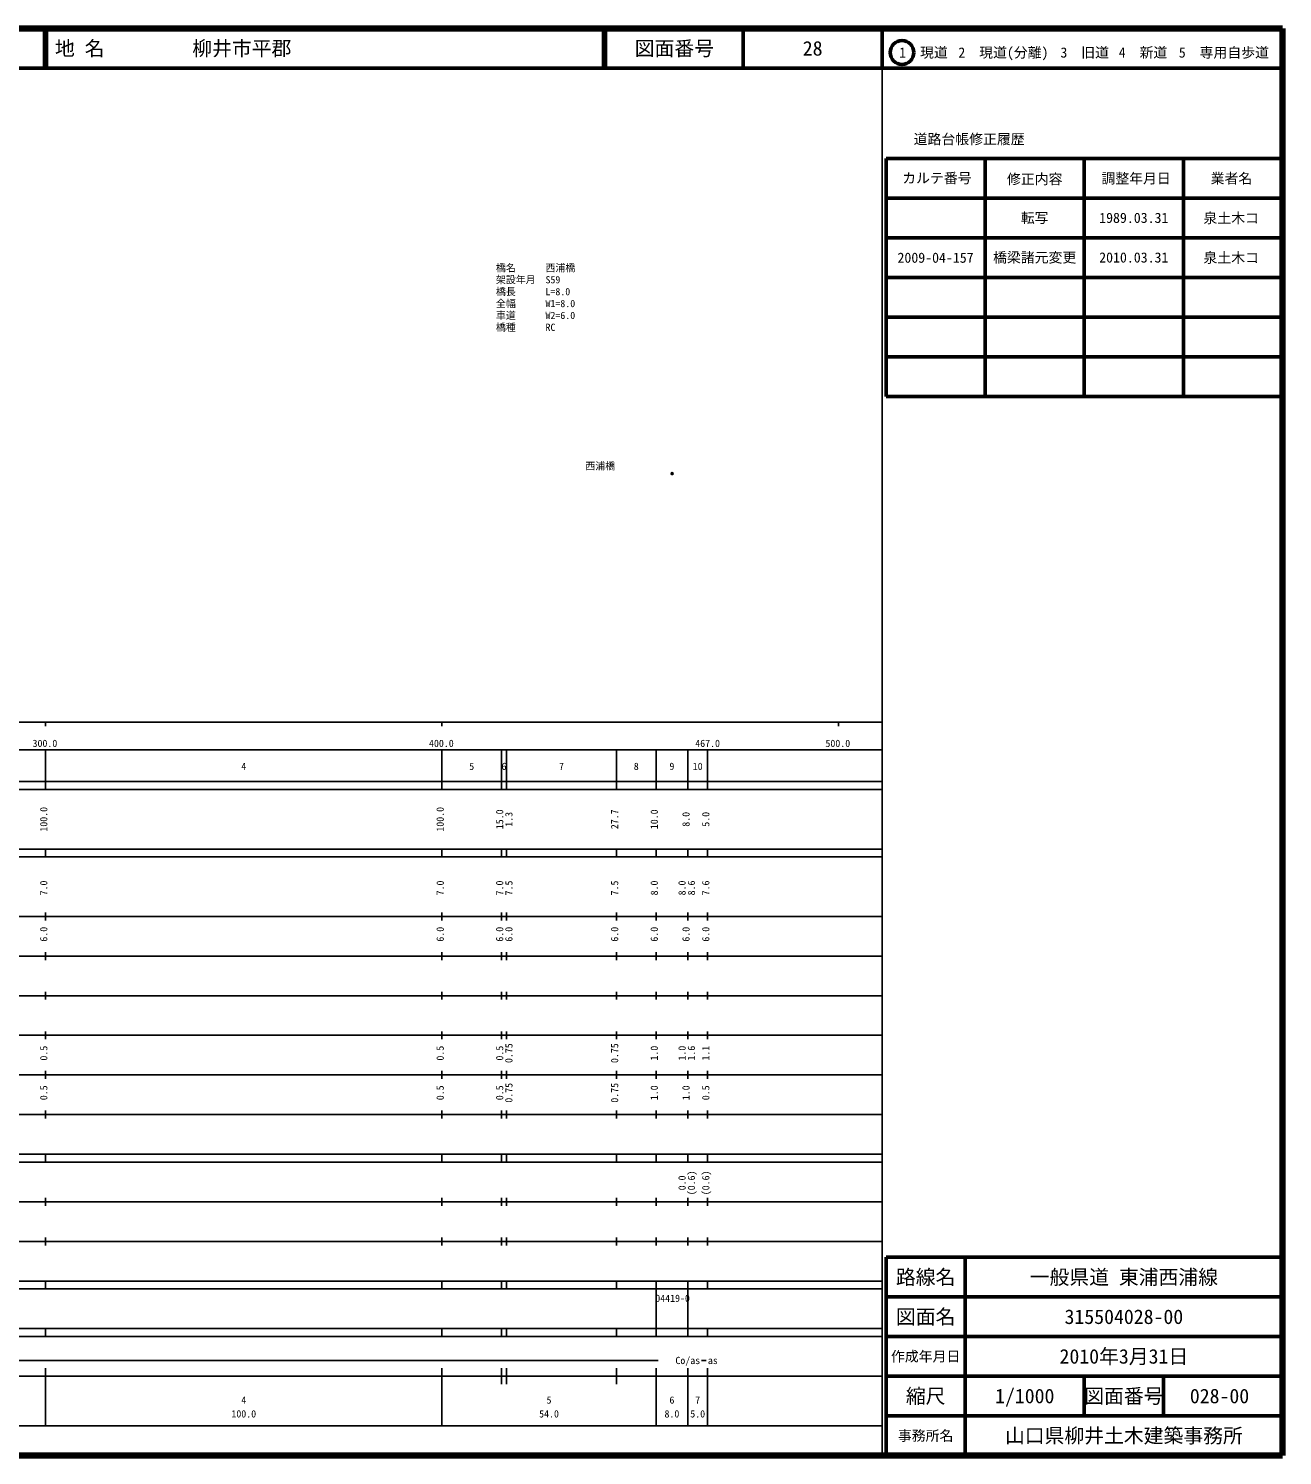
# Model space of a CAD drawing. Units: millimetres on the paper. Extents: x 40 to 680, y 20 to 380.
# Drawn here: x 363.7 to 680, y 20 to 380 of the extents above; entities that cross this region are included whole.
import ezdxf
from ezdxf.enums import TextEntityAlignment as Align

# ---------------------------------------------------------------- set-up
doc = ezdxf.new("R2010")
doc.units = ezdxf.units.MM
doc.header["$PDMODE"] = 32
doc.header["$PDSIZE"] = 0.5
for name, color, linetype in [('M-OTRS', 6, 'Continuous'), ('M-STR-HTXT', 7, 'Continuous'), ('M-STR-STR1', 1, 'Continuous'), ('M-TTL-TXT', 7, 'Continuous')]:
    doc.layers.add(name, color=color, linetype=linetype)
for name, color, linetype, lineweight in [('M-TTL', 2, 'Continuous', 140), ('M-TTL-BAND', 7, 'Continuous', 25), ('M-TTL-FRAM', 2, 'Continuous', 50), ('M-TTL-LINE', 7, 'Continuous', 50)]:
    doc.layers.add(name, color=color, linetype=linetype, lineweight=lineweight)
doc.styles.add('ＭＳ ゴシック', font='')
doc.styles.get('ＭＳ ゴシック').set_extended_font_data('MS Gothic')

msp = doc.modelspace()

# ---------------------------------------------------------------- linework, layer by layer
at = {"layer": 'M-OTRS'}
msp.add_point((526.032, 267.703), dxfattribs=at)
at = {"layer": 'M-TTL'}
for p, q in [((680, 380), (40, 380)), ((680, 20), (680, 380)), ((40, 20), (680, 20))]:
    msp.add_line(p, q, dxfattribs=at)
at = {"layer": 'M-TTL-BAND'}
for p, q in [((579, 20), (579, 370)), ((40, 205), (579, 205)), ((368, 205), (368, 204)), ((468, 205), (468, 204)), ((568, 205), (568, 204)), ((68, 198), (579, 198)), ((368, 188), (368, 198)), ((468, 188), (468, 198)), ((483, 188), (483, 198)), ((484.3, 188), (484.3, 198)), ((512, 188), (512, 198)), ((522, 188), (522, 198)), ((530, 188), (530, 198)), ((535, 188), (535, 198)), ((40, 190), (579, 190)), ((40, 188), (579, 188)), ((40, 173), (579, 173)), ((368, 171), (368, 173)), ((468, 171), (468, 173)), ((483, 171), (483, 173)), ((484.3, 171), (484.3, 173)), ((512, 171), (512, 173)), ((522, 171), (522, 173)), ((530, 171), (530, 173)), ((535, 171), (535, 173)), ((40, 171), (579, 171)), ((40, 156), (579, 156)), ((368, 155), (368, 157)), ((468, 155), (468, 157)), ((483, 155), (483, 157)), ((484.3, 155), (484.3, 157)), ((512, 155), (512, 157)), ((522, 155), (522, 157)), ((530, 155), (530, 157)), ((535, 155), (535, 157)), ((46, 146), (579, 146)), ((368, 145), (368, 147)), ((468, 145), (468, 147)), ((483, 145), (483, 147)), ((484.3, 145), (484.3, 147)), ((512, 145), (512, 147)), ((522, 145), (522, 147)), ((530, 145), (530, 147)), ((535, 145), (535, 147)), ((368, 135), (368, 137)), ((468, 135), (468, 137)), ((483, 135), (483, 137)), ((484.3, 135), (484.3, 137)), ((512, 135), (512, 137)), ((522, 135), (522, 137)), ((530, 135), (530, 137)), ((535, 135), (535, 137)), ((52, 136), (579, 136)), ((46, 126), (579, 126)), ((368, 125), (368, 127)), ((468, 125), (468, 127)), ((483, 125), (483, 127)), ((484.3, 125), (484.3, 127)), ((512, 125), (512, 127)), ((522, 125), (522, 127)), ((530, 125), (530, 127)), ((535, 125), (535, 127)), ((52, 116), (579, 116)), ((368, 115), (368, 117)), ((468, 115), (468, 117)), ((483, 115), (483, 117)), ((484.3, 115), (484.3, 117)), ((512, 115), (512, 117)), ((522, 115), (522, 117)), ((530, 115), (530, 117)), ((535, 115), (535, 117)), ((46, 106), (579, 106)), ((368, 105), (368, 107)), ((468, 105), (468, 107)), ((483, 105), (483, 107)), ((484.3, 105), (484.3, 107)), ((512, 105), (512, 107)), ((522, 105), (522, 107)), ((530, 105), (530, 107)), ((535, 105), (535, 107)), ((40, 96), (579, 96)), ((40, 94), (579, 94)), ((368, 94), (368, 96)), ((468, 94), (468, 96)), ((483, 94), (483, 96)), ((484.3, 94), (484.3, 96)), ((512, 94), (512, 96)), ((522, 94), (522, 96)), ((530, 94), (530, 96)), ((535, 94), (535, 96)), ((49, 84), (579, 84)), ((368, 83), (368, 85)), ((468, 83), (468, 85)), ((483, 83), (483, 85)), ((484.3, 83), (484.3, 85)), ((512, 83), (512, 85)), ((522, 83), (522, 85)), ((530, 83), (530, 85)), ((535, 83), (535, 85)), ((40, 74), (579, 74)), ((368, 73), (368, 75)), ((468, 73), (468, 75)), ((483, 73), (483, 75)), ((484.3, 73), (484.3, 75)), ((512, 73), (512, 75)), ((522, 73), (522, 75)), ((530, 73), (530, 75)), ((535, 73), (535, 75)), ((40, 64), (579, 64)), ((40, 62), (579, 62)), ((368, 62), (368, 64)), ((468, 62), (468, 64)), ((483, 62), (483, 64)), ((484.3, 62), (484.3, 64)), ((512, 62), (512, 64)), ((522, 62), (522, 64)), ((522, 52), (522, 62)), ((530, 62), (530, 64)), ((530, 52), (530, 62)), ((535, 62), (535, 64)), ((40, 52), (579, 52)), ((368, 50), (368, 52)), ((468, 50), (468, 52)), ((483, 50), (483, 52)), ((484.3, 50), (484.3, 52)), ((512, 50), (512, 52)), ((522, 50), (522, 52)), ((530, 50), (530, 52)), ((535, 50), (535, 52)), ((40, 50), (579, 50)), ((71, 44), (522.5, 44)), ((534.652, 44), (533.445, 44)), ((40, 40), (579, 40)), ((368, 27.5), (368, 42)), ((468, 27.5), (468, 42)), ((483, 38), (483, 42)), ((484.3, 38), (484.3, 42)), ((512, 38), (512, 42)), ((522, 27.5), (522, 42)), ((530, 27.5), (530, 42)), ((535, 27.5), (535, 42)), ((68, 27.5), (579, 27.5))]:
    msp.add_line(p, q, dxfattribs=at)
at = {"layer": 'M-TTL-FRAM'}
for p, q in [((580, 347.197), (580, 287.197)), ((580, 347.197), (680, 347.197)), ((580, 287.197), (680, 287.197)), ((680, 70), (580, 70)), ((580, 70), (580, 20))]:
    msp.add_line(p, q, dxfattribs=at)
at = {"layer": 'M-TTL-LINE'}
for p, q in [((367.75, 380), (367.75, 370)), ((368.25, 380), (368.25, 370)), ((508.747, 380), (508.747, 370)), ((509.247, 380), (509.247, 370)), ((543.997, 380), (543.997, 370)), ((579, 380), (579, 370)), ((40, 370), (680, 370)), ((605, 347.197), (605, 287.197)), ((630, 347.197), (630, 287.197)), ((655, 347.197), (655, 287.197)), ((580, 337.197), (680, 337.197)), ((580, 327.197), (680, 327.197)), ((580, 317.197), (680, 317.197)), ((580, 307.197), (680, 307.197)), ((580, 297.197), (680, 297.197)), ((600, 70), (600, 20)), ((680, 60), (580, 60)), ((680, 50), (580, 50)), ((680, 40), (580, 40)), ((630, 40), (630, 30)), ((650, 40), (650, 30)), ((680, 30), (580, 30))]:
    msp.add_line(p, q, dxfattribs=at)
msp.add_circle((584.031, 373.958), 3, dxfattribs=at)

# ---------------------------------------------------------------- texts
at = {"layer": 'M-STR-HTXT', "style": 'ＭＳ ゴシック'}
for s, p in [('橋名\u3000\u3000\u3000西浦橋', (481.611, 318.163)), ('架設年月\u3000S59', (481.611, 315.163)), ('橋長\u3000\u3000\u3000L=8.0', (481.611, 312.163)), ('全幅\u3000\u3000\u3000W1=8.0', (481.611, 309.163)), ('車道\u3000\u3000\u3000W2=6.0', (481.611, 306.163)), ('橋種\u3000\u3000\u3000RC', (481.611, 303.163))]:
    msp.add_text(s, height=1.833, dxfattribs=at).set_placement(p, align=Align.BOTTOM_LEFT)
at = {"layer": 'M-STR-STR1', "style": 'ＭＳ ゴシック'}
msp.add_text('西浦橋', height=1.833, dxfattribs=at).set_placement((504.173, 268.156), align=Align.BOTTOM_LEFT)
at = {"layer": 'M-TTL-BAND', "style": 'ＭＳ ゴシック'}
for s, p in [('300.0', (367.844, 198.195)), ('400.0', (467.844, 198.195)), ('467.0', (535, 198.195)), ('500.0', (567.844, 198.195)), ('4', (418, 192.405)), ('5', (475.5, 192.405)), ('6', (483.65, 192.405)), ('7', (498.15, 192.405)), ('8', (517, 192.405)), ('9', (526, 192.405)), ('10', (532.5, 192.405)), ('Co/as', (530, 42.5)), ('as', (536.313, 42.5)), ('4', (418, 32.523)), ('5', (495, 32.523)), ('6', (526, 32.523)), ('7', (532.5, 32.523)), ('100.0', (418, 29.033)), ('54.0', (495, 29.033)), ('8.0', (526, 29.033)), ('5.0', (532.5, 29.033))]:
    msp.add_text(s, height=1.833, dxfattribs=at).set_placement(p, align=Align.BOTTOM_CENTER)
for s, p in [('100.0', (369, 180.5)), ('100.0', (469, 180.5)), ('15.0', (484, 180.5)), ('1.3', (486.327, 180.5)), ('27.7', (513, 180.5)), ('10.0', (523, 180.5)), ('8.0', (531, 180.5)), ('5.0', (536, 180.5)), ('7.0', (369, 163.174)), ('7.0', (469, 163.174)), ('7.0', (484, 163.174)), ('7.5', (486.327, 163.174)), ('7.5', (513, 163.174)), ('8.0', (523, 163.174)), ('8.0', (530, 163.174)), ('8.6', (532.37, 163.174)), ('7.6', (536, 163.174)), ('6.0', (369, 151.5)), ('6.0', (469, 151.5)), ('6.0', (484, 151.5)), ('6.0', (486.327, 151.5)), ('6.0', (513, 151.5)), ('6.0', (523, 151.5)), ('6.0', (531, 151.5)), ('6.0', (536, 151.5)), ('0.5', (369, 121.5)), ('0.5', (469, 121.5)), ('0.5', (484, 121.5)), ('0.75', (486.327, 121.5)), ('0.75', (513, 121.5)), ('1.0', (523, 121.5)), ('1.0', (530, 121.5)), ('1.6', (532.37, 121.5)), ('1.1', (536, 121.5)), ('0.5', (369, 111.5)), ('0.5', (469, 111.5)), ('0.5', (484, 111.5)), ('0.75', (486.327, 111.5)), ('0.75', (513, 111.5)), ('1.0', (523, 111.5)), ('1.0', (531, 111.5)), ('0.5', (536, 111.5)), ('0.0', (530, 88.764)), ('(0.6)', (532.37, 88.764)), ('(0.6)', (536, 88.764))]:
    msp.add_text(s, height=1.833, rotation=90, dxfattribs=at).set_placement(p, align=Align.BOTTOM_CENTER)
msp.add_text('04419-0', height=1.833, dxfattribs=at).set_placement((526.167, 59.655), align=Align.MIDDLE_CENTER)
at = {"layer": 'M-TTL-TXT', "style": 'ＭＳ ゴシック'}
for s, p in [('地 名', (370.38, 375)), ('柳井市平郡', (405.024, 375))]:
    msp.add_text(s, height=3.666, dxfattribs=at).set_placement(p, align=Align.MIDDLE_LEFT)
for s, height, p in [('図面番号', 3.666, (526.622, 375)), ('28', 3.666, (561.497, 375)), ('1\u3000現道', 2.566, (589.448, 373.958)), ('2\u3000現道(分離)', 2.566, (609.619, 373.958)), ('3\u3000旧道', 2.566, (630.121, 373.958)), ('4\u3000新道', 2.566, (644.824, 373.958)), ('5\u3000専用自歩道', 2.566, (665.228, 373.958)), ('道路台帳修正履歴', 2.566, (600.968, 352.113)), ('カルテ番号', 2.566, (592.839, 342.277)), ('修正内容', 2.566, (617.509, 342.023)), ('調整年月日', 2.566, (643.089, 342.197)), ('業者名', 2.566, (667.134, 342.197)), ('転写', 2.566, (617.5, 332.245)), ('1989.03.31', 2.566, (642.5, 332.245)), ('泉土木コ', 2.566, (667.077, 332.189)), ('2009-04-157', 2.566, (592.5, 322.189)), ('橋梁諸元変更', 2.566, (617.5, 322.245)), ('2010.03.31', 2.566, (642.5, 322.245)), ('泉土木コ', 2.566, (667.077, 322.189)), ('路線名', 3.666, (590, 65)), ('路線名', 3.666, (590, 65)), ('一般県道 東浦西浦線', 3.666, (640, 65)), ('図面名', 3.666, (590, 55)), ('図面名', 3.666, (590, 55)), ('315504028-00', 3.666, (640, 55)), ('2010年3月31日', 3.666, (640, 45)), ('作成年月日', 2.566, (590, 45)), ('作成年月日', 2.566, (590, 45)), ('縮尺', 3.666, (590, 35)), ('縮尺', 3.666, (590, 35)), ('1/1000', 3.666, (615, 35)), ('図面番号', 3.666, (640, 35)), ('図面番号', 3.666, (640, 35)), ('028-00', 3.666, (664.125, 35)), ('事務所名', 2.566, (590, 25)), ('事務所名', 2.566, (590, 25)), ('山口県柳井土木建築事務所', 3.666, (640, 25))]:
    msp.add_text(s, height=height, dxfattribs=at).set_placement(p, align=Align.MIDDLE_CENTER)

doc.saveas('drawing.dxf')
